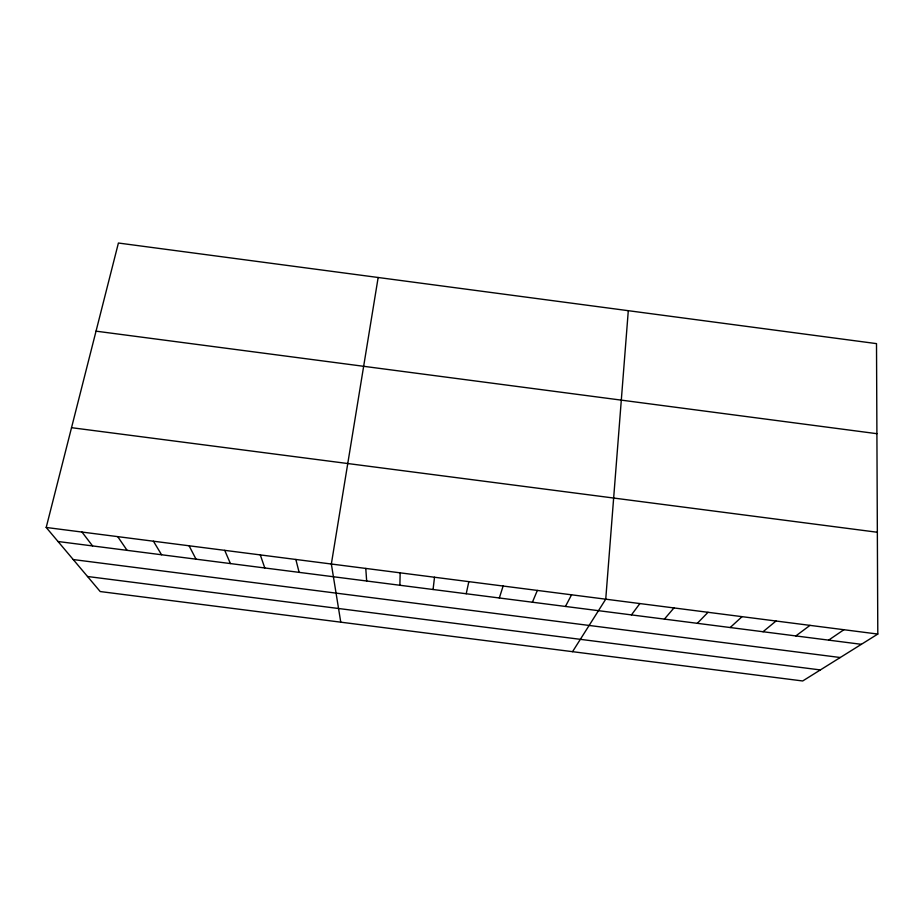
<?xml version="1.0" encoding="UTF-8"?>
<svg xmlns="http://www.w3.org/2000/svg" width="924" height="924" viewBox="0 0 924 924"><rect width="100%" height="100%" fill="white"/><g stroke="black" fill="none" stroke-linecap="round" stroke-linejoin="round"><path stroke-width="1.39" d="M399.884 585.262L400.161 572.834M628.297 310.683L605.74 599.179L572.545 651.674M433.067 589.5L434.523 577.234M378.159 277.5L331.346 564.01L340.76 622.175M466.216 593.751L468.838 581.635M46.2 527.465L118.411 243.024L876.506 343.624L877.8 634.06L802.69 680.976L100.196 591.545L46.2 527.465L877.8 634.06M499.33 597.99L503.118 586.035M532.409 602.217L537.352 590.424M565.453 606.444L571.563 594.802M631.45 614.899L639.87 603.557M664.391 619.115L673.966 607.934M697.308 623.319L708.027 612.3M730.191 627.535L742.053 616.654M763.028 631.739L776.044 621.009M795.841 635.931L810.001 625.363M828.62 640.136L843.912 629.718M73.227 559.551L840.228 657.518M87.503 576.495L820.362 669.935M58.027 541.51L861.364 644.317M96.038 331.162L876.899 433.691M71.529 427.685L877.35 532.259M81.982 532.051L92.585 545.934M117.718 536.636L127.096 550.346M153.43 541.21L161.573 554.758M189.085 545.784L196.015 559.17M224.717 550.346L230.423 563.571M260.302 554.908L264.784 567.971M295.842 559.459L299.122 572.36M365.777 568.422L366.666 581.011"/></g></svg>
